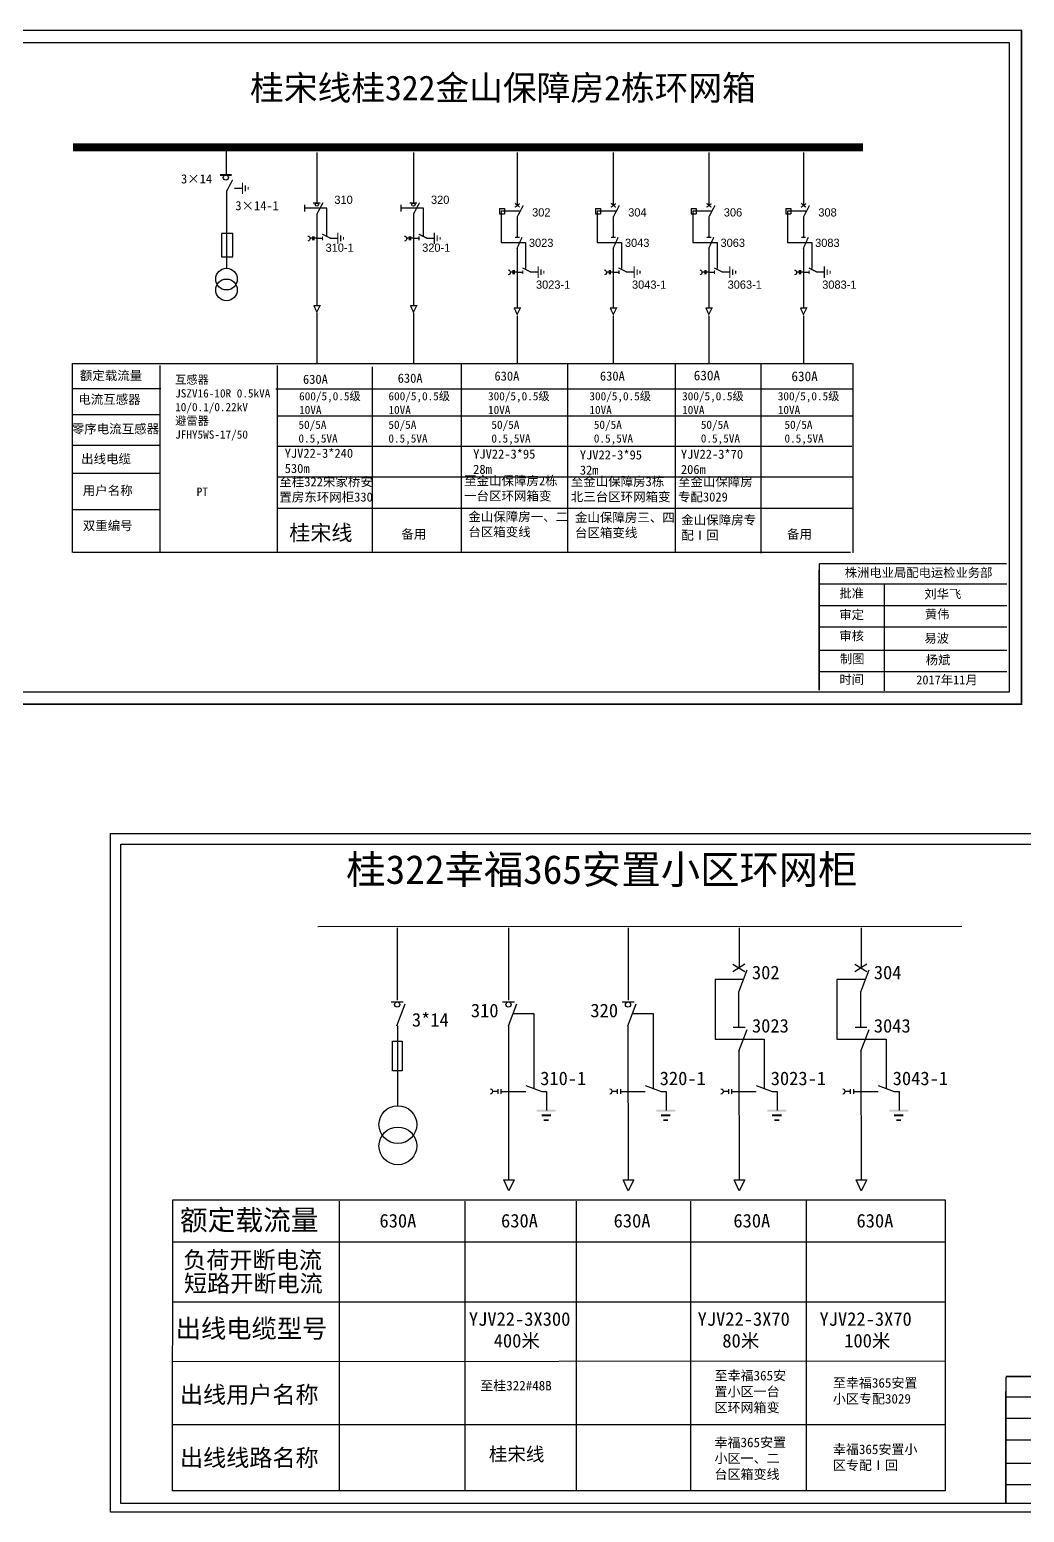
# Model space of a CAD drawing. Extents: x 1290 to 1704, y -528 to -159.
# Drawn here: x 1428.8 to 1549.5, y -338.6 to -158.8 of the extents above; entities that cross this region are included whole.
import ezdxf

# ---------------------------------------------------------------- set-up
doc = ezdxf.new("R2010")
doc.units = 0
doc.header["$LTSCALE"] = 0.774411
doc.linetypes.add('ACAD_ISO02W100', pattern=[15, 12, -3])
doc.linetypes.add('CENTER', pattern=[50.8, 31.75, -6.35, 6.35, -6.35])
doc.layers.get('0').update_dxf_attribs({"linetype": 'CONTINUOUS'})
doc.layers.add('2', color=7, linetype='CONTINUOUS')
doc.styles.add('HZ', font='')
doc.styles.add('hztxt_txtstyle_0.00_0_0', font='simkai.ttf')
doc.styles.add('hztxt_txtstyle_1.80_0_0', font='', dxfattribs={"height": 1.8, "bigfont": 'hztxt.shx'})
doc.styles.add('hztxt_txtstyle_2.70_0_0', font='simkai.ttf', dxfattribs={"height": 2.7})
doc.styles.get("Standard").update_dxf_attribs({"font": '', "height": 2.5})
doc.styles.add('STYLE1', font='txt.shx', dxfattribs={"height": 2.6})
doc.styles.add('字体', font='', dxfattribs={"height": 2.5})
doc.styles.get('HZ').set_extended_font_data('SimSun')
doc.styles.get('hztxt_txtstyle_1.80_0_0').set_extended_font_data('hztxt')
doc.styles.get('Standard').set_extended_font_data('SimSun')
doc.styles.get('字体').set_extended_font_data('KaiTi_GB2312')

# ---------------------------------------------------------------- blocks, each defined once
blk = doc.blocks.new('JD')
for points in [[(-2, 0.2), (-2, -0.2), (2, 0.2), (2, -0.2)], [(1, -1.2), (1, -0.8), (-1, -1.2), (-1, -0.8)], [(-0.5, -1.8), (-0.5, -2.2), (0.5, -1.8), (0.5, -2.2)]]:
    blk.add_trace(points)

msp = doc.modelspace()

# ---------------------------------------------------------------- linework, layer by layer
at = {"color": 0}
for p, q in [((1452.69, -173.1), (1452.69, -176.39)), ((1463.68, -173.71), (1463.68, -179.82)), ((1475.4, -173.71), (1475.4, -179.82)), ((1487.98, -173.74), (1487.98, -180.16)), ((1499.64, -173.74), (1499.64, -180.16)), ((1511.24, -173.74), (1511.24, -180.16)), ((1522.72, -173.74), (1522.72, -180.16)), ((1452.71, -178.43), (1452.71, -187.75)), ((1453.69, -178.06), (1454.63, -178.06)), ((1463.68, -181.18), (1463.68, -192.28)), ((1475.4, -181.18), (1475.4, -192.28)), ((1485.85, -180.5), (1486.45, -180.5)), ((1485.85, -180.5), (1485.85, -181.17)), ((1485.85, -181.17), (1486.45, -181.17)), ((1486.45, -180.5), (1486.45, -181.17)), ((1487.98, -181.52), (1487.98, -183.99)), ((1497.51, -180.5), (1498.11, -180.5)), ((1497.51, -180.5), (1497.51, -181.17)), ((1497.51, -181.17), (1498.11, -181.17)), ((1498.11, -180.5), (1498.11, -181.17)), ((1499.64, -181.52), (1499.64, -183.99)), ((1509.11, -180.5), (1509.71, -180.5)), ((1509.11, -180.5), (1509.11, -181.17)), ((1509.11, -181.17), (1509.71, -181.17)), ((1509.71, -180.5), (1509.71, -181.17)), ((1511.24, -181.52), (1511.24, -183.99)), ((1520.59, -180.5), (1521.18, -180.5)), ((1520.59, -180.5), (1520.59, -181.17)), ((1520.59, -181.17), (1521.18, -181.17)), ((1521.18, -180.5), (1521.18, -181.17)), ((1522.72, -181.52), (1522.72, -183.99)), ((1463.68, -184.13), (1464.37, -184.13)), ((1465.27, -184.11), (1466.21, -184.11)), ((1475.4, -184.13), (1476.09, -184.13)), ((1476.99, -184.11), (1477.93, -184.11)), ((1487.98, -185.23), (1487.98, -192.54)), ((1499.64, -185.23), (1499.64, -192.54)), ((1511.24, -185.23), (1511.24, -192.54)), ((1522.72, -185.23), (1522.72, -192.54)), ((1487.98, -188.23), (1488.67, -188.23)), ((1489.58, -188.21), (1490.52, -188.21)), ((1499.64, -188.23), (1500.33, -188.23)), ((1501.23, -188.21), (1502.18, -188.21)), ((1511.24, -188.23), (1511.93, -188.23)), ((1512.83, -188.21), (1513.77, -188.21)), ((1522.72, -188.23), (1523.41, -188.23)), ((1524.31, -188.21), (1525.25, -188.21)), ((1444.75, -202.38), (1434.05, -202.38)), ((1444.71, -205.53), (1434.01, -205.53)), ((1444.71, -209.25), (1434.01, -209.25)), ((1444.67, -212.64), (1433.97, -212.64)), ((1444.71, -217.05), (1434.01, -217.05))]:
    msp.add_line(p, q, dxfattribs=at)
at = {"color": 0, "linetype": 'ACAD_ISO02W100'}
for p, q in [((1488.28, -180.85), (1486.04, -180.85)), ((1486.04, -180.85), (1486.04, -184.66)), ((1499.94, -180.85), (1497.7, -180.85)), ((1497.7, -180.85), (1497.7, -184.66)), ((1511.54, -180.85), (1509.3, -180.85)), ((1509.3, -180.85), (1509.3, -184.66)), ((1523.02, -180.85), (1520.78, -180.85)), ((1520.78, -180.85), (1520.78, -184.66)), ((1486.04, -184.66), (1489, -184.66)), ((1489, -184.66), (1489, -187.8)), ((1497.7, -184.66), (1500.66, -184.66)), ((1500.66, -184.66), (1500.66, -187.8)), ((1509.3, -184.66), (1512.25, -184.66)), ((1512.25, -184.66), (1512.25, -187.8)), ((1520.78, -184.66), (1523.73, -184.66)), ((1523.73, -184.66), (1523.73, -187.8))]:
    msp.add_line(p, q, dxfattribs=at)
at = {"color": 0, "linetype": 'CENTER'}
for p, q in [((1463.68, -193.18), (1463.68, -199.32)), ((1475.4, -193.18), (1475.4, -199.32)), ((1487.99, -193.52), (1487.99, -199.28)), ((1499.65, -193.52), (1499.65, -199.28)), ((1511.24, -193.52), (1511.24, -199.28)), ((1522.72, -193.52), (1522.72, -199.28))]:
    msp.add_line(p, q, dxfattribs=at)
at = {"color": 0, "linetype": 'Continuous'}
for p, q in [((1433.98, -199.3), (1528.65, -199.3)), ((1434.03, -222.24), (1434.03, -199.3)), ((1444.65, -199.55), (1444.65, -222.24)), ((1458.86, -199.55), (1458.86, -222.24)), ((1481.21, -199.35), (1481.21, -222.24)), ((1494.1, -199.35), (1494.1, -222.24)), ((1507.14, -199.36), (1507.14, -222.26)), ((1517.57, -199.44), (1517.57, -222.33)), ((1528.7, -199.32), (1528.7, -222.26)), ((1470.38, -199.7), (1470.38, -222.23)), ((1458.69, -202.37), (1528.68, -202.37)), ((1458.86, -205.66), (1528.7, -205.66)), ((1458.86, -209.34), (1528.59, -209.34)), ((1458.86, -213.07), (1528.78, -213.07)), ((1458.86, -216.87), (1528.68, -216.87)), ((1528.44, -222.24), (1434.1, -222.24)), ((1524.64, -226.05), (1547.39, -226.05)), ((1532.53, -226.05), (1532.53, -238.99)), ((1524.64, -228.65), (1547.39, -228.65))]:
    msp.add_line(p, q, dxfattribs=at)
at = {"linetype": 'Continuous'}
for p, q in [((1524.64, -231.24), (1547.39, -231.24)), ((1524.64, -234.07), (1547.39, -234.07)), ((1524.64, -236.66), (1547.39, -236.66)), ((1463.79, -267.57), (1541.94, -267.55)), ((1515.62, -272.15), (1514.16, -273.07)), ((1514.9, -275.5), (1515.91, -272.84)), ((1530.42, -272.15), (1528.96, -273.07)), ((1529.69, -275.5), (1530.7, -272.84)), ((1515.45, -274.01), (1512, -274.01)), ((1512, -274.01), (1512, -281.25)), ((1530.24, -274.01), (1526.79, -274.01)), ((1526.79, -274.01), (1526.79, -281.25)), ((1514.89, -279.8), (1514.89, -275.49)), ((1529.68, -279.8), (1529.68, -275.49)), ((1473.4, -279.62), (1474.41, -276.97)), ((1486.92, -279.62), (1487.93, -276.97)), ((1487.49, -278.13), (1489.99, -278.13)), ((1489.99, -278.15), (1489.99, -287.22)), ((1501.43, -279.62), (1502.43, -276.97)), ((1502, -278.13), (1504.49, -278.13)), ((1504.49, -278.15), (1504.5, -287.22)), ((1514.9, -282.71), (1515.91, -280.06)), ((1529.69, -282.71), (1530.7, -280.06)), ((1512, -281.25), (1517.97, -281.25)), ((1517.97, -281.25), (1517.97, -287.22)), ((1526.79, -281.25), (1532.76, -281.25)), ((1532.76, -281.25), (1532.76, -287.22)), ((1485.63, -287.58), (1485.03, -287.58)), ((1485.63, -287.29), (1485.63, -287.86)), ((1486.02, -287.29), (1486.02, -287.86)), ((1486.04, -287.58), (1489.02, -287.58)), ((1489.02, -286.86), (1490.96, -287.58)), ((1490.96, -287.58), (1491.56, -287.58)), ((1500.13, -287.58), (1499.53, -287.58)), ((1500.14, -287.29), (1500.14, -287.86)), ((1500.53, -287.29), (1500.53, -287.86)), ((1500.55, -287.58), (1503.53, -287.58)), ((1503.53, -286.86), (1505.46, -287.58)), ((1505.46, -287.58), (1506.06, -287.58)), ((1513.61, -287.58), (1513, -287.58)), ((1513.61, -287.29), (1513.61, -287.86)), ((1514, -287.29), (1514, -287.86)), ((1514.02, -287.58), (1517, -287.58)), ((1517, -286.86), (1518.93, -287.58)), ((1518.93, -287.58), (1519.54, -287.58)), ((1528.4, -287.58), (1527.8, -287.58)), ((1528.4, -287.29), (1528.4, -287.86)), ((1528.79, -287.29), (1528.79, -287.86)), ((1528.81, -287.58), (1531.79, -287.58)), ((1531.79, -286.86), (1533.73, -287.58)), ((1533.73, -287.58), (1534.33, -287.58)), ((1547.29, -324.62), (1570.04, -324.62)), ((1547.29, -327.22), (1570.04, -327.22)), ((1547.29, -329.81), (1570.04, -329.81)), ((1547.29, -332.64), (1570.04, -332.64)), ((1547.29, -335.23), (1570.04, -335.23))]:
    msp.add_line(p, q, dxfattribs=at)
for p, q in [((1473.42, -267.74), (1473.42, -276.53)), ((1486.94, -267.74), (1486.94, -276.53)), ((1501.44, -267.74), (1501.44, -276.53)), ((1514.91, -267.74), (1514.91, -272.6)), ((1529.71, -267.74), (1529.71, -272.6)), ((1514.17, -272.17), (1515.62, -273.05)), ((1528.96, -272.17), (1530.42, -273.05)), ((1472.69, -276.71), (1474.14, -276.71)), ((1486.21, -276.71), (1487.66, -276.71)), ((1500.71, -276.71), (1502.17, -276.71)), ((1473.48, -279.64), (1473.48, -289.32)), ((1486.92, -279.62), (1486.94, -298.33)), ((1501.43, -279.62), (1501.44, -298.33)), ((1514.18, -279.8), (1515.64, -279.8)), ((1528.98, -279.8), (1530.43, -279.8)), ((1514.9, -282.56), (1514.91, -298.33)), ((1529.69, -282.56), (1529.71, -298.33)), ((1491.56, -287.58), (1491.56, -289.89)), ((1506.06, -287.58), (1506.06, -289.89)), ((1519.54, -287.58), (1519.53, -289.89)), ((1534.33, -287.58), (1534.33, -289.89)), ((1486.34, -298.32), (1487.63, -298.32)), ((1486.96, -299.62), (1486.36, -298.32)), ((1487.63, -298.32), (1486.96, -299.62)), ((1500.85, -298.32), (1502.14, -298.32)), ((1501.46, -299.62), (1500.86, -298.32)), ((1502.14, -298.32), (1501.46, -299.62)), ((1514.32, -298.32), (1515.61, -298.32)), ((1514.93, -299.62), (1514.33, -298.32)), ((1515.61, -298.32), (1514.93, -299.62)), ((1529.11, -298.32), (1530.4, -298.32)), ((1529.73, -299.62), (1529.13, -298.32)), ((1530.4, -298.32), (1529.73, -299.62)), ((1446.18, -336.05), (1446.19, -300.71)), ((1446.19, -300.71), (1539.91, -300.71)), ((1466.37, -300.87), (1466.37, -336.03)), ((1481.62, -300.87), (1481.62, -336.03)), ((1495.14, -300.87), (1495.14, -336.03)), ((1509.03, -300.87), (1509.03, -336.03)), ((1523.07, -300.71), (1523.07, -336.03)), ((1539.91, -300.71), (1539.91, -336.02)), ((1446.21, -305.84), (1539.91, -305.81)), ((1446.25, -313.08), (1466.45, -313.08)), ((1466.52, -313.08), (1539.91, -313.11)), ((1539.91, -320.28), (1446.21, -320.38)), ((1539.91, -328.01), (1446.18, -328.01)), ((1539.93, -336.02), (1446.19, -336.03))]:
    msp.add_line(p, q)
at = {"color": 0, "linetype": 'Continuous', "const_width": 0.182}
msp.add_lwpolyline([(1423.7, -158.92), (1549.18, -158.92), (1549.18, -240.63), (1423.7, -240.63)], close=True, dxfattribs=at)
at = {"color": 0, "linetype": 'Continuous'}
msp.add_lwpolyline([(1425.17, -160.4), (1547.7, -160.4), (1547.7, -239.15), (1425.17, -239.15)], close=True, dxfattribs=at)
at = {"color": 0}
for points, const_width in [([(1434.1, -173.1), (1529.95, -173.1)], 0.998), ([(1451.94, -176.44), (1453.34, -176.44)], 0.238), ([(1452.71, -178.47), (1453.46, -177.05)], 0.15), ([(1463.23, -179.84), (1464.12, -179.84)], 0.15), ([(1463.68, -181.22), (1464.43, -179.8)], 0.15), ([(1474.95, -179.84), (1475.84, -179.84)], 0.15), ([(1475.4, -181.22), (1476.14, -179.8)], 0.15), ([(1487.7, -180.38), (1488.31, -179.92)], 0.15), ([(1487.7, -179.88), (1488.29, -180.37)], 0.15), ([(1487.98, -181.56), (1488.73, -180.14)], 0.15), ([(1499.36, -180.38), (1499.96, -179.92)], 0.15), ([(1499.36, -179.88), (1499.95, -180.37)], 0.15), ([(1499.64, -181.56), (1500.39, -180.14)], 0.15), ([(1510.96, -179.88), (1511.55, -180.37)], 0.15), ([(1510.95, -180.38), (1511.56, -179.92)], 0.15), ([(1511.24, -181.56), (1511.99, -180.14)], 0.15), ([(1522.44, -179.88), (1523.02, -180.37)], 0.15), ([(1522.43, -180.38), (1523.04, -179.92)], 0.15), ([(1522.72, -181.56), (1523.46, -180.14)], 0.15), ([(1464.33, -183.63), (1465.33, -184.13)], 0.15), ([(1464.37, -183.9), (1464.37, -184.36)], 0.15), ([(1476.05, -183.63), (1477.05, -184.13)], 0.15), ([(1476.09, -183.9), (1476.09, -184.36)], 0.15), ([(1487.71, -184.03), (1488.27, -184.03)], 0.15), ([(1487.95, -185.41), (1488.58, -184)], 0.15), ([(1499.37, -184.03), (1499.93, -184.03)], 0.15), ([(1499.61, -185.41), (1500.24, -184)], 0.15), ([(1510.97, -184.03), (1511.53, -184.03)], 0.15), ([(1511.21, -185.41), (1511.84, -184)], 0.15), ([(1522.45, -184.03), (1523, -184.03)], 0.15), ([(1522.69, -185.41), (1523.31, -184)], 0.15), ([(1488.64, -187.73), (1489.63, -188.23)], 0.15), ([(1488.67, -188), (1488.67, -188.46)], 0.15), ([(1500.29, -187.73), (1501.29, -188.23)], 0.15), ([(1500.33, -188), (1500.33, -188.46)], 0.15), ([(1511.89, -187.73), (1512.89, -188.23)], 0.15), ([(1511.93, -188), (1511.93, -188.46)], 0.15), ([(1523.37, -187.73), (1524.37, -188.23)], 0.15), ([(1523.41, -188), (1523.41, -188.46)], 0.15), ([(1463.31, -192.3), (1464.07, -192.3), (1463.68, -193.08), (1463.32, -192.29)], 0.15), ([(1475.03, -192.3), (1475.79, -192.3), (1475.4, -193.08), (1475.04, -192.29)], 0.15), ([(1487.61, -192.58), (1488.38, -192.58), (1487.99, -193.36), (1487.62, -192.57)], 0.15), ([(1499.27, -192.58), (1500.04, -192.58), (1499.65, -193.36), (1499.28, -192.57)], 0.15), ([(1510.87, -192.58), (1511.63, -192.58), (1511.24, -193.36), (1510.88, -192.57)], 0.15), ([(1522.35, -192.58), (1523.11, -192.58), (1522.72, -193.36), (1522.36, -192.57)], 0.15)]:
    msp.add_lwpolyline(points, dxfattribs=dict(at, const_width=const_width))
for points in [[(1462.17, -180.06), (1462.17, -180.9)], [(1473.88, -180.06), (1473.88, -180.9)], [(1452.11, -183.59), (1452.11, -186.39), (1453.5, -186.39), (1453.5, -183.56), (1452.11, -183.56)], [(1463.17, -184.12), (1462.86, -184.12)], [(1463.17, -183.91), (1463.17, -184.37)], [(1463.31, -183.91), (1463.31, -184.37)], [(1463.68, -184.12), (1463.31, -184.12)], [(1474.89, -184.12), (1474.58, -184.12)], [(1474.89, -183.91), (1474.89, -184.37)], [(1475.03, -183.91), (1475.03, -184.37)], [(1475.39, -184.12), (1475.03, -184.12)], [(1487.48, -188.22), (1487.16, -188.22)], [(1487.48, -188.01), (1487.48, -188.47)], [(1487.62, -188.01), (1487.62, -188.47)], [(1487.98, -188.22), (1487.62, -188.22)], [(1499.14, -188.22), (1498.82, -188.22)], [(1499.14, -188.01), (1499.14, -188.47)], [(1499.28, -188.01), (1499.28, -188.47)], [(1499.64, -188.22), (1499.28, -188.22)], [(1510.74, -188.22), (1510.42, -188.22)], [(1510.74, -188.01), (1510.74, -188.47)], [(1510.88, -188.01), (1510.88, -188.47)], [(1511.24, -188.22), (1510.88, -188.22)], [(1522.21, -188.22), (1521.9, -188.22)], [(1522.21, -188.01), (1522.21, -188.47)], [(1522.35, -188.01), (1522.35, -188.47)], [(1522.71, -188.22), (1522.35, -188.22)]]:
    msp.add_lwpolyline(points, dxfattribs=at)
at = {"color": 0, "linetype": 'ACAD_ISO02W100'}
for points in [[(1464.9, -183.89), (1464.9, -180.48), (1462.17, -180.48)], [(1476.62, -183.89), (1476.62, -180.48), (1473.88, -180.48)]]:
    msp.add_lwpolyline(points, dxfattribs=at)
at = {"color": 0}
for points in [[(1462.59, -183.86, -0.877934), (1462.6, -184.47)], [(1474.31, -183.86, -0.877934), (1474.32, -184.47)], [(1486.9, -187.97, -0.877934), (1486.91, -188.57)], [(1498.55, -187.97, -0.877934), (1498.57, -188.57)], [(1510.15, -187.97, -0.877934), (1510.16, -188.57)], [(1521.63, -187.97, -0.877934), (1521.64, -188.57)]]:
    msp.add_lwpolyline(points, format="xyb", dxfattribs=at)
at = {"color": 0, "linetype": 'Continuous', "const_width": 0.182}
for points in [[(1524.64, -223.58), (1524.62, -238.94)], [(1524.64, -223.58), (1547.39, -223.58)]]:
    msp.add_lwpolyline(points, dxfattribs=at)
at = {"linetype": 'Continuous'}
for points in [[(1438.63, -256.31), (1571.66, -256.31), (1571.66, -338.62), (1438.63, -338.62)], [(1439.91, -257.58), (1569.96, -257.58), (1569.96, -337.56), (1439.91, -337.56)], [(1472.86, -281.49), (1474.05, -281.49), (1474.05, -285.09), (1472.86, -285.09)]]:
    msp.add_lwpolyline(points, close=True, dxfattribs=at)
at = {"linetype": 'Continuous', "const_width": 0.182}
for points in [[(1547.29, -322.15), (1547.27, -337.52)], [(1547.29, -322.15), (1570.04, -322.15)]]:
    msp.add_lwpolyline(points, dxfattribs=at)
at = {"color": 0}
for centre, radius in [((1452.64, -176.77), 0.305), ((1463.68, -180.05), 0.192), ((1475.4, -180.05), 0.192)]:
    msp.add_circle(centre, radius, dxfattribs=at)
for centre in [(1473.42, -277.05), (1486.94, -277.05), (1501.44, -277.05)]:
    msp.add_circle(centre, 0.316)
at = {"linetype": 'Continuous'}
for centre in [(1473.51, -291.61), (1473.51, -294.19)]:
    msp.add_circle(centre, 2.29, dxfattribs=at)
for centre in [(1484.74, -287.58), (1499.24, -287.58), (1512.72, -287.58), (1527.51, -287.58)]:
    msp.add_arc(centre, 0.285, 268.8681, 90.9872, dxfattribs=at)
for points in [[(1490.36, -289.79), (1490.36, -290.03), (1492.66, -289.79), (1492.66, -290.03)], [(1492.09, -290.6), (1492.09, -290.37), (1490.94, -290.6), (1490.94, -290.37)], [(1491.22, -290.95), (1491.22, -291.18), (1491.8, -290.95), (1491.8, -291.18)], [(1504.86, -289.79), (1504.86, -290.03), (1507.17, -289.79), (1507.17, -290.03)], [(1506.59, -290.6), (1506.59, -290.37), (1505.44, -290.6), (1505.44, -290.37)], [(1505.73, -290.95), (1505.73, -291.18), (1506.3, -290.95), (1506.3, -291.18)], [(1518.34, -289.79), (1518.34, -290.03), (1520.64, -289.79), (1520.64, -290.03)], [(1520.06, -290.6), (1520.06, -290.37), (1518.91, -290.6), (1518.91, -290.37)], [(1519.2, -290.95), (1519.2, -291.18), (1519.78, -290.95), (1519.78, -291.18)], [(1533.13, -289.79), (1533.13, -290.03), (1535.43, -289.79), (1535.43, -290.03)], [(1534.86, -290.6), (1534.86, -290.37), (1533.71, -290.6), (1533.71, -290.37)], [(1533.99, -290.95), (1533.99, -291.18), (1534.57, -290.95), (1534.57, -291.18)]]:
    msp.add_trace(points)
at = {"layer": '2', "color": 0}
for centre in [(1452.72, -189.08), (1452.72, -190.39)]:
    msp.add_circle(centre, 1.31, dxfattribs=at)

# ---------------------------------------------------------------- block references
at = {"color": 0, "xscale": 0.3494655254594932, "yscale": 0.3494655254594932, "zscale": 0.3494655254595134, "rotation": 90}
for p in [(1454.65, -178.08), (1466.22, -184.14), (1477.94, -184.14), (1490.53, -188.24), (1502.19, -188.24), (1513.79, -188.24), (1525.26, -188.24)]:
    msp.add_blockref('JD', p, dxfattribs=at)

# ---------------------------------------------------------------- texts
at = {"color": 0, "linetype": 'Continuous', "style": 'hztxt_txtstyle_2.70_0_0'}
for s, p in [('3×14', (1447.2, -177.48)), ('3×14-1', (1453.79, -180.73))]:
    msp.add_text(s, height=1.109, dxfattribs=at).set_placement(p)
at = {"color": 0, "style": 'hztxt_txtstyle_1.80_0_0'}
for s, p in [('310', (1465.81, -179.96)), ('320', (1477.53, -179.96)), ('302', (1489.8, -181.49)), ('304', (1501.46, -181.49)), ('306', (1513.06, -181.49)), ('308', (1524.53, -181.49)), ('310-1', (1464.74, -185.77)), ('320-1', (1476.46, -185.77)), ('3023', (1489.41, -185.18)), ('3043', (1501.06, -185.18)), ('3063', (1512.66, -185.18)), ('3083', (1524.14, -185.18)), ('3023-1', (1490.27, -190.25)), ('3043-1', (1501.92, -190.25)), ('3063-1', (1513.52, -190.25)), ('3083-1', (1525, -190.25))]:
    msp.add_text(s, height=0.998, dxfattribs=at).set_placement(p)
for s, height, p in [('桂宋线', 1.875, (1460.33, -220.78)), ('302', 1.645, (1516.47, -273.98)), ('304', 1.645, (1531.26, -273.98)), ('3*14', 1.645, (1475.21, -279.72)), ('310', 1.645, (1482.37, -278.59)), ('320', 1.645, (1496.87, -278.59)), ('3023', 1.645, (1516.47, -280.44)), ('3043', 1.645, (1531.26, -280.44)), ('310-1', 1.645, (1490.78, -286.82)), ('320-1', 1.645, (1505.28, -286.82)), ('3023-1', 1.645, (1518.75, -286.82)), ('3043-1', 1.645, (1533.55, -286.82)), ('630A', 1.645, (1471.28, -304.08)), ('630A', 1.645, (1486.03, -304.08)), ('630A', 1.645, (1499.69, -304.08)), ('630A', 1.645, (1514.22, -304.08)), ('630A', 1.645, (1529.16, -304.08)), ('YJV22-3X300', 1.6454, (1482.13, -316)), ('YJV22-3X70', 1.645, (1509.88, -316)), ('YJV22-3X70', 1.645, (1524.67, -316)), ('400米', 1.645, (1485.14, -318.63)), ('80米', 1.645, (1512.88, -318.63)), ('100米', 1.645, (1527.67, -318.63)), ('桂宋线', 1.645, (1484.56, -332.39))]:
    msp.add_text(s, height=height).set_placement(p)
at = {"style": 'HZ'}
for s, height, p in [('额定载流量', 2.468, (1447.06, -304.41)), ('负荷开断电流', 2.057, (1447.46, -309.05)), ('短路开断电流', 2.057, (1447.56, -311.89)), ('出线电缆型号', 2.25, (1446.55, -317.45)), ('出线用户名称', 2.057, (1447.06, -325.37)), ('出线线路名称', 2.057, (1447.07, -333.03))]:
    msp.add_text(s, height=height, dxfattribs=at).set_placement(p)
at = {"color": 0, "linetype": 'Continuous', "attachment_point": 1}
for s, insert, char_height, width, style in [('{\\fSimSun|b0|i0|c134|p2;桂宋线桂322金山保障房2栋环网箱}', (1455.58, -164.39), 3, 80.4201, '字体'), ('{\\fSimSun|b0|i0|c134|p2;额定载流量}', (1434.93, -200.21), 1.1094, 17.8852, 'hztxt_txtstyle_2.70_0_0'), ('\\A1;{\\fSimSun|b0|i0|c134|p2;互感器\\PJSZV16-10R 0.5kVA\\P10/0.1/0.22kV\\P避雷器\\PJFHY5WS-17/50}', (1446.49, -200.77), 0.9985, 18.4113, 'hztxt_txtstyle_2.70_0_0'), ('{\\fSimSun|b0|i0|c134|p2;630A}', (1462, -200.67), 1.1094, 17.8852, 'hztxt_txtstyle_2.70_0_0'), ('{\\fSimSun|b0|i0|c134|p2;630A}', (1473.49, -200.54), 1.1094, 17.8852, 'hztxt_txtstyle_2.70_0_0'), ('{\\fSimSun|b0|i0|c134|p2;630A}', (1485.23, -200.28), 1.1094, 17.8852, 'hztxt_txtstyle_2.70_0_0'), ('{\\fSimSun|b0|i0|c134|p2;630A}', (1498.03, -200.28), 1.1094, 17.8852, 'hztxt_txtstyle_2.70_0_0'), ('{\\fSimSun|b0|i0|c134|p2;630A}', (1509.41, -200.18), 1.1757, 9.454, 'hztxt_txtstyle_0.00_0_0'), ('{\\fSimSun|b0|i0|c134|p2;630A}', (1521.26, -200.28), 1.1757, 9.454, 'hztxt_txtstyle_0.00_0_0'), ('{\\fSimSun|b0|i0|c134|p2;电流互感器}', (1434.74, -203.1), 1.1094, 17.8852, 'hztxt_txtstyle_2.70_0_0'), ('\\A1;{\\fSimSun|b0|i0|c134|p2;600/5,0.5级\\P10VA}', (1461.53, -202.78), 0.9985, 18.4113, 'hztxt_txtstyle_2.70_0_0'), ('\\A1;{\\fSimSun|b0|i0|c134|p2;600/5,0.5级\\P10VA}', (1472.37, -202.78), 0.9985, 18.4113, 'hztxt_txtstyle_2.70_0_0'), ('\\A1;{\\fSimSun|b0|i0|c134|p2;300/5,0.5级\\P10VA}', (1484.45, -202.78), 0.9985, 18.4113, 'hztxt_txtstyle_2.70_0_0'), ('\\A1;{\\fSimSun|b0|i0|c134|p2;300/5,0.5级\\P10VA}', (1496.75, -202.78), 0.9985, 18.4113, 'hztxt_txtstyle_2.70_0_0'), ('\\A1;{\\fSimSun|b0|i0|c134|p2;300/5,0.5级\\P10VA}', (1508, -202.78), 0.9985, 18.4113, 'hztxt_txtstyle_2.70_0_0'), ('\\A1;{\\fSimSun|b0|i0|c134|p2;300/5,0.5级\\P10VA}', (1519.61, -202.78), 0.9985, 18.4113, 'hztxt_txtstyle_2.70_0_0'), ('{\\fSimSun|b0|i0|c134|p2;零序电流互感器}', (1433.95, -206.68), 1.1094, 17.8852, 'hztxt_txtstyle_2.70_0_0'), ('{\\fSimSun|b0|i0|c134|p2;50/5A\\P0.5,5VA}', (1461.45, -206.24), 0.9985, 17.8852, 'hztxt_txtstyle_2.70_0_0'), ('{\\fSimSun|b0|i0|c134|p2;50/5A\\P0.5,5VA}', (1472.36, -206.24), 0.9985, 17.8852, 'hztxt_txtstyle_2.70_0_0'), ('{\\fSimSun|b0|i0|c134|p2;50/5A\\P0.5,5VA}', (1484.86, -206.24), 0.9985, 17.8852, 'hztxt_txtstyle_2.70_0_0'), ('{\\fSimSun|b0|i0|c134|p2;50/5A\\P0.5,5VA}', (1497.29, -206.24), 0.9985, 17.8852, 'hztxt_txtstyle_2.70_0_0'), ('{\\fSimSun|b0|i0|c134|p2;50/5A\\P0.5,5VA}', (1510.27, -206.24), 0.9985, 17.8852, 'hztxt_txtstyle_2.70_0_0'), ('{\\fSimSun|b0|i0|c134|p2;50/5A\\P0.5,5VA}', (1520.42, -206.24), 0.9985, 17.8852, 'hztxt_txtstyle_2.70_0_0'), ('{\\fSimSun|b0|i0|c134|p2;出线电缆}', (1435.08, -210.32), 1.1094, 17.8852, 'hztxt_txtstyle_2.70_0_0'), ('{\\fSimSun|b0|i0|c134|p2;\\C7;YJV22-3*240\\P530m}', (1459.78, -209.64), 1.1094, 17.8852, 'hztxt_txtstyle_2.70_0_0'), ('{\\fSimSun|b0|i0|c134|p2;\\C7;YJV22-3*95\\P28m}', (1482.65, -209.74), 1.1094, 17.8852, 'hztxt_txtstyle_2.70_0_0'), ('{\\fSimSun|b0|i0|c134|p2;\\C7;YJV22-3*95\\P32m}', (1495.59, -209.84), 1.1094, 17.8852, 'hztxt_txtstyle_2.70_0_0'), ('{\\fSimSun|b0|i0|c134|p2;\\C7;YJV22-3*70\\P206m}', (1507.85, -209.76), 1.1094, 17.8852, 'hztxt_txtstyle_2.70_0_0'), ('{\\fSimSun|b0|i0|c134|p2;至桂322宋家桥安置房东环网柜330}', (1459.13, -213.1), 1.1094, 12.1373, 'hztxt_txtstyle_2.70_0_0'), ('{\\fSimSun|b0|i0|c134|p2;至金山保障房2栋一台区环网箱变}', (1481.55, -212.97), 1.1094, 12.1373, 'hztxt_txtstyle_2.70_0_0'), ('{\\fSimSun|b0|i0|c134|p2;至金山保障房3栋北三台区环网箱变}', (1494.49, -213.07), 1.1094, 12.6183, 'hztxt_txtstyle_2.70_0_0'), ('{\\fSimSun|b0|i0|c134|p2;至金山保障房专配3029}', (1507.5, -213.09), 1.1094, 9.843, 'hztxt_txtstyle_2.70_0_0'), ('{\\fSimSun|b0|i0|c134|p2;用户名称}', (1435.28, -214.16), 1.1094, 17.8852, 'hztxt_txtstyle_2.70_0_0'), ('{\\fSimSun|b0|i0|c134|p2;PT}', (1449.1, -214.36), 1.0024, 7.7986, 'hztxt_txtstyle_0.00_0_0'), ('{\\fSimSun|b0|i0|c134|p2;金山保障房一、二台区箱变线}', (1482.06, -217.33), 1.1094, 12.1373, 'hztxt_txtstyle_2.70_0_0'), ('{\\fSimSun|b0|i0|c134|p2;金山保障房三、四台区箱变线}', (1495, -217.43), 1.1094, 12.1373, 'hztxt_txtstyle_2.70_0_0'), ('{\\fSimSun|b0|i0|c134|p2;双重编号}', (1435.28, -218.42), 1.1094, 17.8852, 'hztxt_txtstyle_2.70_0_0'), ('{\\fSimSun|b0|i0|c134|p2;备用}', (1473.94, -219.45), 1.1094, 17.8852, 'hztxt_txtstyle_2.70_0_0'), ('{\\fSimSun|b0|i0|c134|p2;金山保障房专配Ⅰ回}', (1507.9, -217.73), 1.1094, 9.843, 'hztxt_txtstyle_2.70_0_0'), ('{\\fSimSun|b0|i0|c134|p2;备用}', (1520.73, -219.45), 1.1094, 17.8852, 'hztxt_txtstyle_2.70_0_0'), ('株洲电业局配电运检业务部', (1527.74, -224.12), 1.0944, 29.9201, '字体'), ('{\\fKaiTi_GB2312|b0|i0|c134|p49;批准}', (1527.08, -226.62), 1.0944, 8.5588, '字体'), ('刘华飞', (1537.39, -226.71), 1.094, 8.5588, '字体'), ('\\f\uffbfﾬￌﾣﾤ_GB2312|b0|i0|c134|p49;审定', (1527.08, -229.22), 1.0944, 8.5588, '字体'), ('黄伟', (1537.45, -229.15), 1.094, 8.5588, '字体')]:
    msp.add_mtext(s, dxfattribs=dict(at, insert=insert, char_height=char_height, width=width, style=style))
at = {"linetype": 'Continuous', "attachment_point": 1}
for s, insert, char_height, width, style in [('\\f\uffbfﾬￌﾣﾤ_GB2312|b0|i0|c134|p49;审核', (1527.08, -231.79), 1.0944, 8.5588, '字体'), ('易波', (1537.39, -232.09), 1.094, 8.5588, '字体'), ('\\f\uffbfﾬￌﾣﾤ_GB2312|b0|i0|c134|p49;制图', (1527.14, -234.57), 1.0944, 8.5588, '字体'), ('{\\fSimSun|b0|i0|c134|p2;杨斌}', (1537.56, -234.72), 1.0944, 8.5588, '字体'), ('\\f\uffbfﾬￌﾣﾤ_GB2312|b0|i0|c134|p49;时间', (1527.08, -237.08), 1.0944, 8.5588, '字体'), ('2017{\\fSimSun|b0|i0|c134|p2;年}11{\\fSimSun|b0|i0|c134|p2;月}', (1536.41, -237.13), 1.0944, 16.0081, '字体'), ('{\\fSimSun|b0|i0|c134|p2;\\C7;桂322幸福365安置小区环网柜}', (1467.25, -258.92), 3.5, 86.4834, 'STYLE1'), ('\\A1;{\\fKaiTi_GB2312|b0|i0|c134|p49;\\C7;至幸福365安置小区一台区环网箱变}', (1511.93, -321.46), 1.1584, 9.0178, 'STYLE1'), ('\\A1;{\\fKaiTi_GB2312|b0|i0|c134|p49;\\C7;至桂322#48\\H1x;B}', (1483.5, -322.68), 1.1584, 10.4213, 'STYLE1'), ('\\A1;{\\fKaiTi_GB2312|b0|i0|c134|p49;\\C7;至幸福365安置小区专配3029}', (1526.29, -322.34), 1.1584, 11.3459, 'STYLE1'), ('\\A1;{\\fKaiTi_GB2312|b0|i0|c134|p49;\\C7;幸福365安置小区一、二台区箱变线}', (1511.93, -329.56), 1.1584, 9.0178, 'STYLE1'), ('\\A1;{\\fKaiTi_GB2312|b0|i0|c134|p49;\\C7;幸福365安置小区专配Ⅰ回}', (1526.29, -330.4), 1.1584, 11.3459, 'STYLE1')]:
    msp.add_mtext(s, dxfattribs=dict(at, insert=insert, char_height=char_height, width=width, style=style))

doc.saveas('drawing.dxf')
